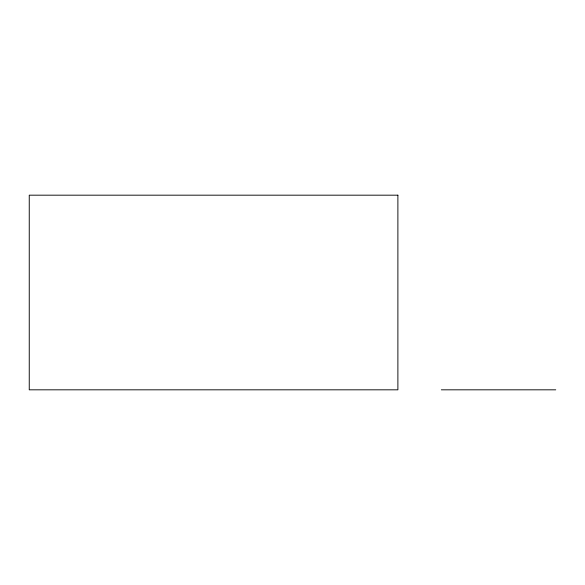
<?xml version="1.0" encoding="UTF-8"?>
<svg xmlns="http://www.w3.org/2000/svg" width="585" height="585" viewBox="0 0 585 585"><rect width="100%" height="100%" fill="white"/><g stroke="black" fill="none" stroke-linecap="round" stroke-linejoin="round"><path stroke-width="0.88" d="M441.324 389.822L555.75 389.822M397.888 195.178L29.25 195.178L29.25 389.822L397.888 389.822L397.888 195.178"/></g></svg>
